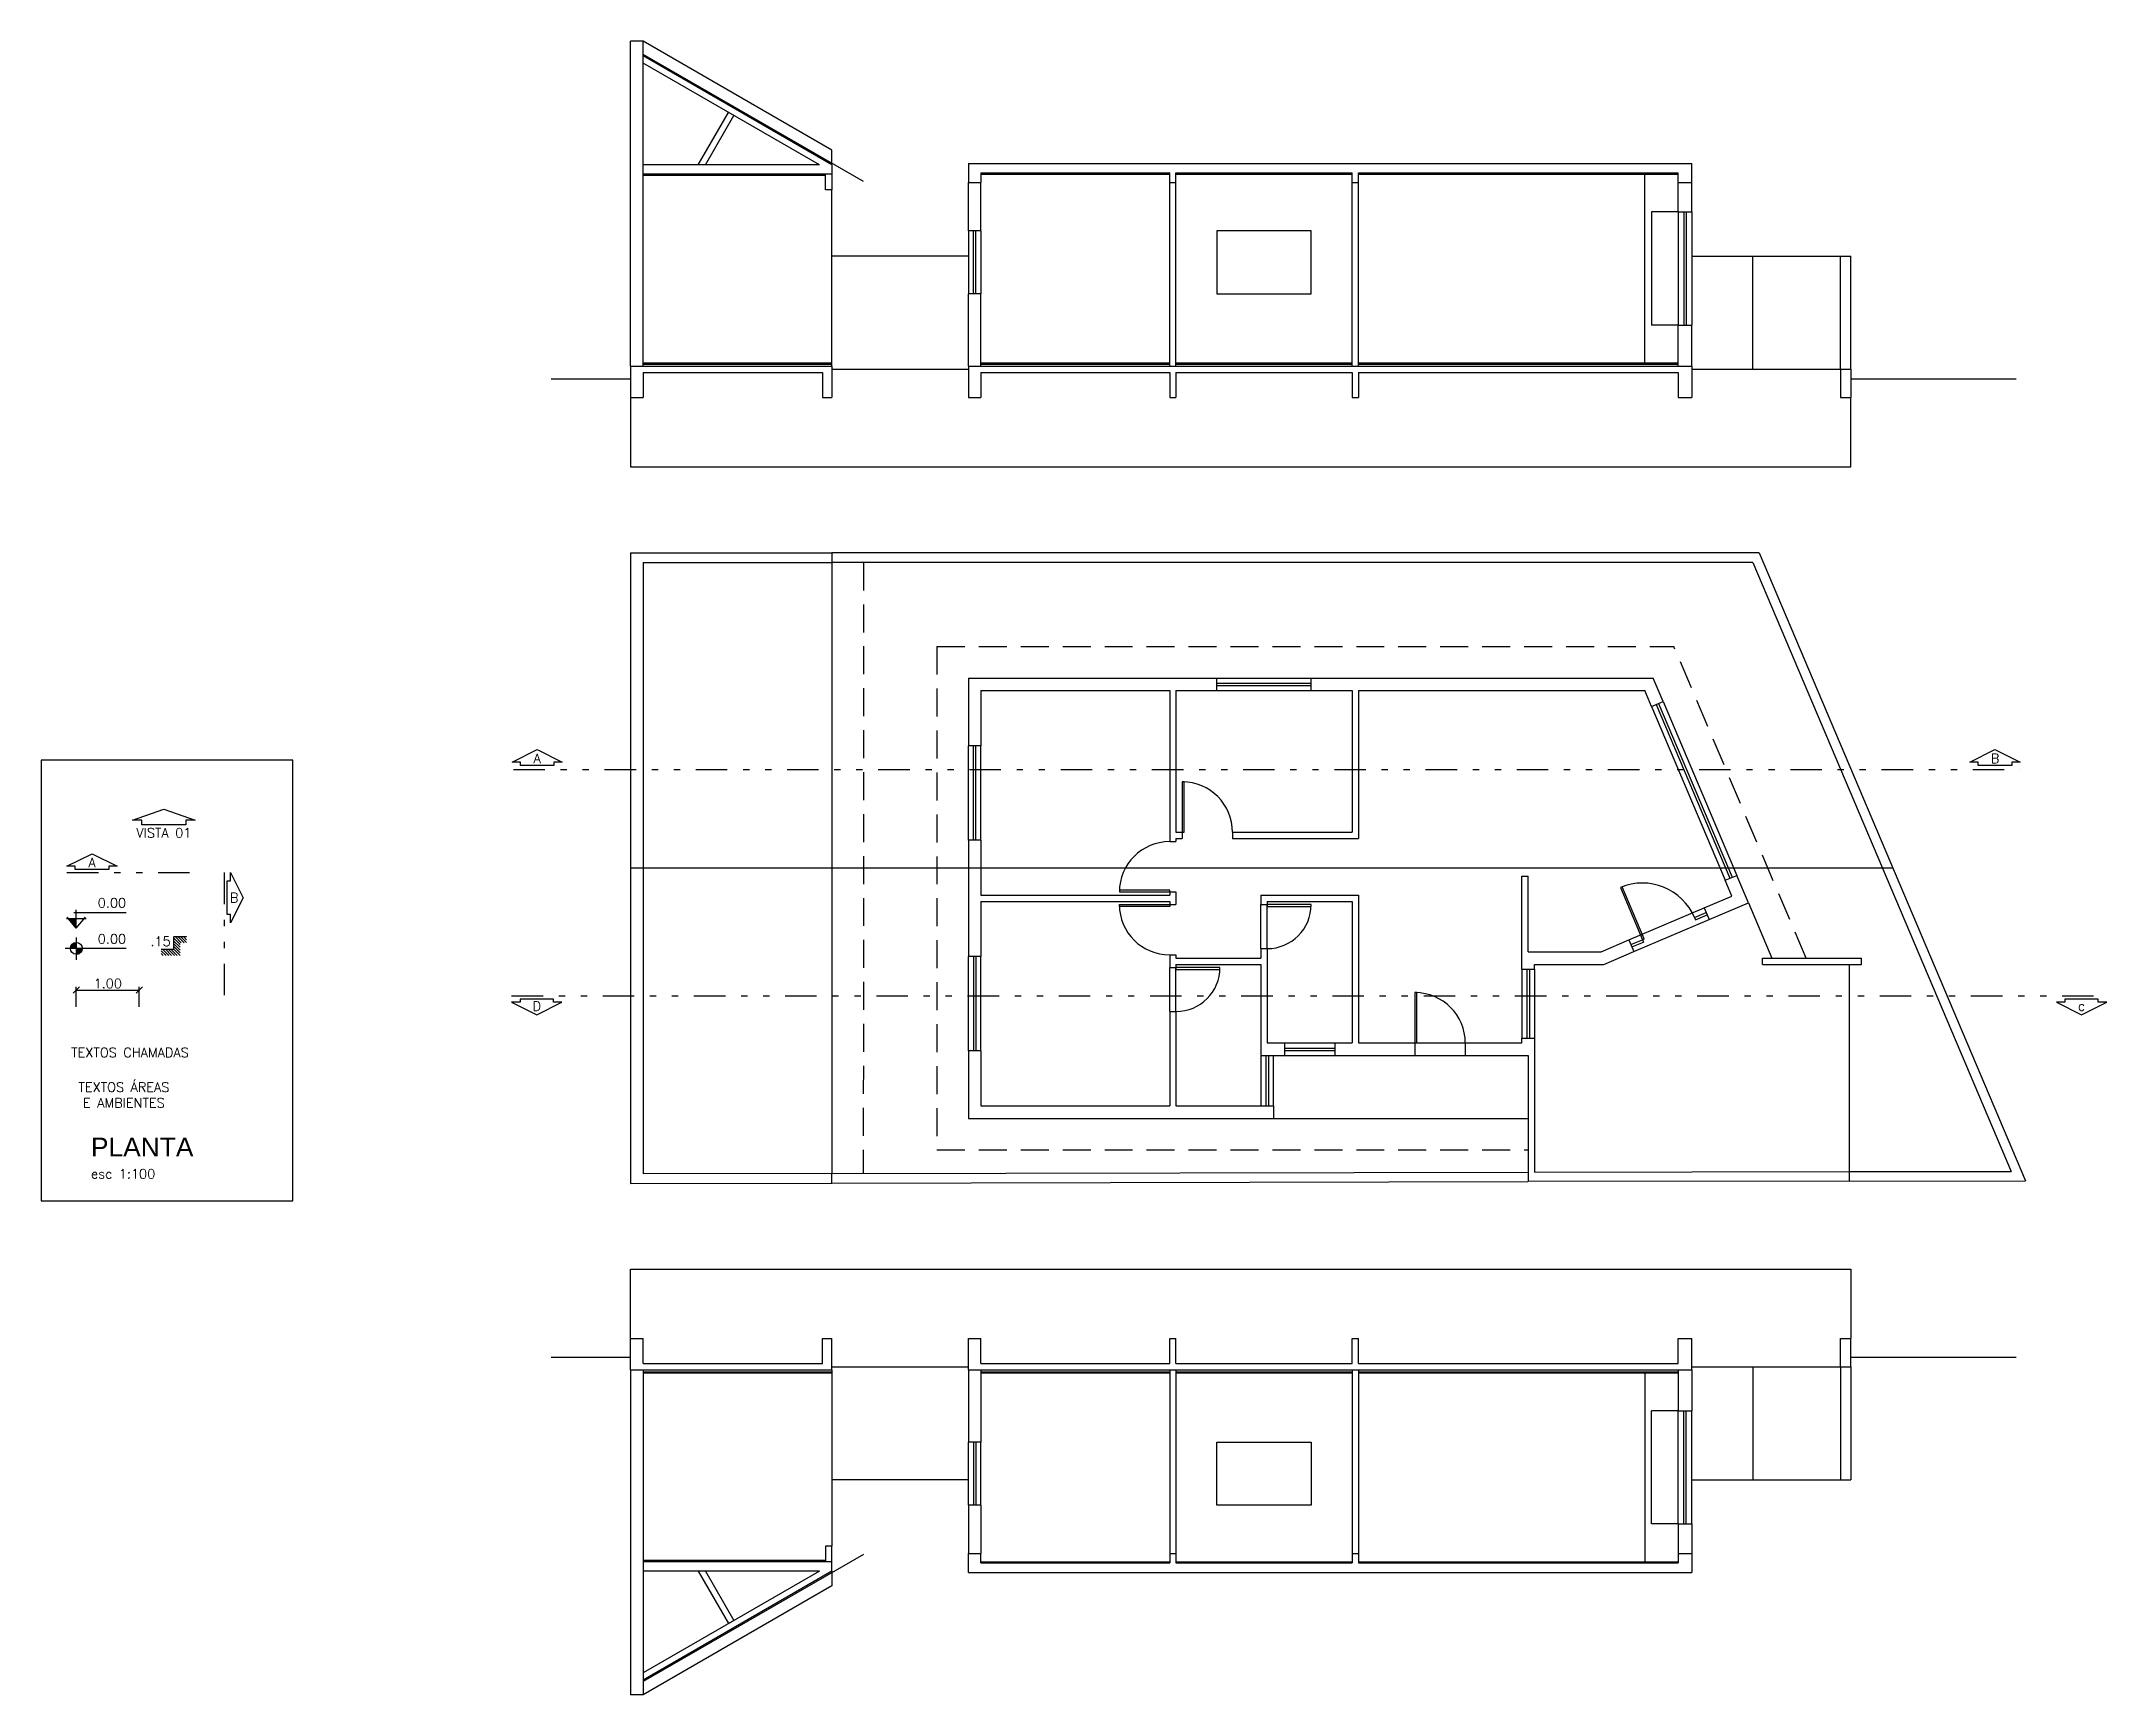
# Model space of a CAD drawing. Header units: metres. Extents: x 594.7 to 627.6, y 541 to 567.3.
import ezdxf

# ---------------------------------------------------------------- set-up
doc = ezdxf.new("R2010")
doc.units = ezdxf.units.M
doc.linetypes.add('DIVIDE', pattern=[1.25, 0.5, -0.25, 0, -0.25, 0, -0.25])
doc.linetypes.add('HIDDEN', pattern=[9.525, 6.35, -3.175])
for name, color, linetype in [('ARQ 01', 1, 'Continuous'), ('ARQ 02', 2, 'Continuous'), ('ARQ ESQ1', 1, 'Continuous'), ('ARQ ESQ2', 2, 'Continuous'), ('ARQ-ALVENARIA', 4, 'Continuous'), ('ARQ-COBERTURA', 17, 'Continuous'), ('ARQ-COTAS', 30, 'Continuous'), ('ARQ-ESQ-01', 1, 'Continuous'), ('ARQ-ESQ-02', 2, 'Continuous'), ('ARQ-ESTRUTURA', 6, 'Continuous'), ('ARQ-LINHA-02', 2, 'Continuous'), ('ARQ-LINHACORTE', 3, 'DIVIDE'), ('ARQ-MURO', 253, 'Continuous'), ('ARQ-NIVEL', 1, 'Continuous'), ('ARQ-PISO', 8, 'Continuous'), ('ARQ-PROJ-01', 1, 'HIDDEN'), ('ARQ-TEXTO2', 2, 'Continuous'), ('ARQ-TEXTO3', 3, 'Continuous'), ('ARQ-TEXTO4', 4, 'Continuous'), ('ARQ-VEGETAÇÃO', 94, 'Continuous')]:
    doc.layers.add(name, color=color, linetype=linetype)
doc.styles.add('ROMANS', font='romans.shx')
doc.dimstyles.new('1-100', dxfattribs={"dimtxt": 0.15, "dimasz": 0.1, "dimexe": 0.05, "dimexo": 0.1, "dimgap": 0.03, "dimtad": 1, "dimzin": 5, "dimdsep": 46, "dimtxsty": 'ROMANS', "dimblk": 'OBLIQUE', "dimcen": 0, "dimclrd": 256, "dimclre": 256, "dimclrt": 2, "dimadec": 0, "dimazin": 0, "dimtfac": 1, "dimtofl": 0, "dimtmove": 2, "dimatfit": 3, "dimfxl": 0.04, "dimtolj": 1, "dimtzin": 1, "dimarcsym": 0})

# ---------------------------------------------------------------- blocks, each defined once
blk = doc.blocks.new('_Oblique')
at = {"color": 0, "linetype": 'ByBlock', "lineweight": -2}
blk.add_line((-0.5, -0.5), (0.5, 0.5), dxfattribs=at)
blk = doc.blocks.new('*D15')
at = {"layer": 'ARQ-COTAS', "lineweight": -2}
for p, q in [((595.281, 551.929), (595.281, 552.248)), ((595.281, 552.198), (596.281, 552.198)), ((596.281, 551.929), (596.281, 552.248))]:
    blk.add_line(p, q, dxfattribs=at)
at = {"layer": 'DEFPOINTS', "color": 0}
for p in [(596.281, 552.198), (595.281, 551.829), (596.281, 551.829)]:
    blk.add_point(p, dxfattribs=at)
at = {"layer": 'ARQ-COTAS', "lineweight": -2, "xscale": 0.1, "yscale": 0.1, "zscale": 0.1, "rotation": 180}
blk.add_blockref('_Oblique', (595.281, 552.198), dxfattribs=at)
at = {"layer": 'ARQ-COTAS', "lineweight": -2, "xscale": 0.1, "yscale": 0.1, "zscale": 0.1}
blk.add_blockref('_Oblique', (596.281, 552.198), dxfattribs=at)
at = {"layer": 'ARQ-COTAS', "color": 2, "insert": (595.781, 552.303), "char_height": 0.15, "attachment_point": 5, "style": 'ROMANS'}
blk.add_mtext('\\A1;1.00', dxfattribs=at)
blk = doc.blocks.new('A$C4D0E081D')
at = {"layer": 'ARQ-NIVEL'}
h = blk.add_hatch(dxfattribs=at)
h.set_pattern_fill('ANSI31', color=8, scale=0.25, angle=90, style=0)
h.set_pattern_definition([(135, (-18.381433, -69.158416), (-0.022097087, -0.022097087), [])])
h.paths.add_polyline_path([(0.4, 0.3), (0.2, 0.3), (0.2, 0.1), (0, 0.1), (0, 0), (0.3, 0), (0.3, 0.2), (0.4, 0.2)])
at = {"layer": 'ARQ-NIVEL', "color": 2}
blk.add_lwpolyline([(0, 0.1), (0.2, 0.1), (0.2, 0.3), (0.4, 0.3)], dxfattribs=at)
blk = doc.blocks.new('nivel planta')
at = {"layer": 'ARQ-NIVEL', "color": 1}
for p, q in [((0, 0), (-0.969, 0)), ((-0.884, 0.007), (-0.791, 0.007)), ((-0.883, 0.015), (-0.791, 0.015)), ((-0.882, 0.023), (-0.791, 0.023)), ((-0.88, 0.03), (-0.791, 0.03)), ((-0.876, 0.038), (-0.791, 0.038)), ((-0.873, 0.046), (-0.791, 0.046)), ((-0.868, 0.054), (-0.791, 0.054)), ((-0.861, 0.062), (-0.791, 0.062)), ((-0.854, 0.069), (-0.791, 0.069)), ((-0.844, 0.077), (-0.791, 0.077)), ((-0.83, 0.085), (-0.791, 0.085)), ((-0.791, 0.174), (-0.791, -0.179)), ((-0.791, -0.001), (-0.697, -0.001)), ((-0.791, -0.009), (-0.698, -0.009)), ((-0.791, -0.016), (-0.699, -0.016)), ((-0.791, -0.024), (-0.7, -0.024)), ((-0.791, -0.032), (-0.703, -0.032)), ((-0.791, -0.04), (-0.706, -0.04)), ((-0.791, -0.048), (-0.71, -0.048)), ((-0.791, -0.056), (-0.715, -0.056)), ((-0.791, -0.063), (-0.722, -0.063)), ((-0.791, -0.071), (-0.73, -0.071)), ((-0.791, -0.079), (-0.74, -0.079)), ((-0.791, -0.087), (-0.755, -0.087))]:
    blk.add_line(p, q, dxfattribs=at)
blk.add_circle((-0.791, 0), 0.0937, dxfattribs=at)
blk = doc.blocks.new('nivel corte')
at = {"color": 1}
for p, q in [((-0.155, 0.15), (0.155, 0.15)), ((0, 0), (-0.144, 0.174)), ((0, 0.141), (-0.117, 0.141)), ((0, 0.131), (-0.109, 0.131)), ((0, 0.122), (-0.101, 0.122)), ((0, 0.113), (-0.093, 0.113)), ((0, 0.103), (-0.086, 0.103)), ((0, 0.094), (-0.078, 0.094)), ((0, 0.084), (-0.07, 0.084)), ((0, 0.075), (-0.062, 0.075)), ((0, 0.066), (-0.054, 0.066)), ((0, 0.056), (-0.047, 0.056)), ((0, 0.047), (-0.039, 0.047)), ((-0.038, 0.249), (0.791, 0.249)), ((0, 0.038), (-0.031, 0.038)), ((0, 0.028), (-0.023, 0.028)), ((0, 0.019), (-0.016, 0.019)), ((0, 0.009), (-0.008, 0.009)), ((0, 0), (0, 0.287)), ((0, 0), (0.144, 0.174))]:
    blk.add_line(p, q, dxfattribs=at)
blk = doc.blocks.new('Porta_Abrir_80_Direita')
at = {"layer": 'ARQ 01'}
blk.add_arc((0, 0), 0.8, 90, 180, dxfattribs=at)
at = {"layer": 'ARQ 02'}
blk.add_lwpolyline([(0, 0), (-0.03, 0), (-0.03, 0.8), (0, 0.8)], close=True, dxfattribs=at)
blk = doc.blocks.new('Porta_Abrir_80_Esquerda')
at = {"layer": 'ARQ 01'}
blk.add_arc((0, 0), 0.8, 0, 90, dxfattribs=at)
at = {"layer": 'ARQ 02'}
blk.add_lwpolyline([(0, 0), (0.03, 0), (0.03, 0.8), (0, 0.8)], close=True, dxfattribs=at)
blk = doc.blocks.new('Porta_Abrir_70_Esquerda')
at = {"layer": 'ARQ ESQ1'}
blk.add_arc((0, 0), 0.7, 360, 90, dxfattribs=at)
at = {"layer": 'ARQ ESQ2'}
blk.add_lwpolyline([(0, 0), (0.03, 0), (0.03, 0.7), (0, 0.7)], close=True, dxfattribs=at)
blk = doc.blocks.new('Porta_Abrir_90_Esquerda')
at = {"layer": 'ARQ 01'}
blk.add_arc((0, 0), 0.9, 0, 90, dxfattribs=at)
at = {"layer": 'ARQ 02'}
blk.add_lwpolyline([(0, 0), (0.03, 0), (0.03, 0.9), (0, 0.9)], close=True, dxfattribs=at)

msp = doc.modelspace()

# ---------------------------------------------------------------- linework, layer by layer
msp.add_lwpolyline([(594.724, 548.85), (598.724, 548.85), (598.724, 555.85), (594.724, 555.85)], close=True)
at = {"layer": 'ARQ ESQ1'}
for p, q in [((620.745, 564.565), (620.322, 564.565)), ((620.322, 564.565), (620.322, 562.765)), ((620.745, 564.565), (620.745, 562.765)), ((620.963, 564.565), (620.963, 562.765)), ((620.745, 562.765), (620.322, 562.765)), ((620.745, 545.512), (620.322, 545.512)), ((620.322, 543.712), (620.322, 545.512)), ((620.745, 543.712), (620.745, 545.512)), ((620.963, 543.712), (620.963, 545.512)), ((620.745, 543.712), (620.322, 543.712))]:
    msp.add_line(p, q, dxfattribs=at)
at = {"layer": 'ARQ ESQ2'}
for p, q in [((620.834, 564.565), (620.834, 562.765)), ((620.874, 564.565), (620.874, 562.765)), ((620.834, 543.712), (620.834, 545.512)), ((620.874, 543.712), (620.874, 545.512))]:
    msp.add_line(p, q, dxfattribs=at)
for points in [[(613.412, 564.265), (613.412, 563.265), (614.912, 563.265), (614.912, 564.265), (613.412, 564.265)], [(613.412, 544.012), (613.412, 545.012), (614.912, 545.012), (614.912, 544.012), (613.412, 544.012)]]:
    msp.add_lwpolyline(points, dxfattribs=at)
at = {"layer": 'ARQ-ALVENARIA'}
for p, q in [((604.093, 562.115), (604.093, 567.278)), ((604.293, 567.278), (604.093, 567.278)), ((604.293, 562.115), (604.293, 567.278)), ((609.462, 564.265), (609.462, 565.035)), ((609.662, 564.265), (609.662, 565.035)), ((612.662, 562.115), (612.662, 565.035)), ((612.762, 562.115), (612.762, 565.035)), ((615.562, 562.115), (615.562, 565.035)), ((615.662, 562.115), (615.662, 565.035)), ((620.745, 564.565), (620.745, 565.035)), ((620.963, 564.565), (620.963, 565.035)), ((620.745, 564.565), (620.963, 564.565)), ((609.662, 564.265), (609.462, 564.265)), ((623.329, 562.065), (623.329, 563.865)), ((623.329, 563.865), (623.492, 563.865)), ((623.492, 562.065), (623.492, 563.865)), ((609.462, 562.115), (609.462, 563.265)), ((609.662, 563.265), (609.462, 563.265)), ((609.662, 562.115), (609.662, 563.265)), ((620.745, 562.115), (620.745, 562.765)), ((620.745, 562.765), (620.963, 562.765)), ((620.963, 562.115), (620.963, 562.765)), ((604.093, 559.145), (604.093, 549.125)), ((604.093, 559.145), (607.293, 559.145)), ((604.293, 558.995), (604.293, 549.275)), ((604.293, 558.995), (607.293, 558.995)), ((607.293, 559.145), (607.293, 558.995)), ((609.462, 557.157), (609.462, 556.082)), ((609.462, 557.157), (613.412, 557.157)), ((609.662, 556.957), (612.662, 556.957)), ((609.662, 556.957), (609.662, 556.082)), ((612.662, 556.957), (612.662, 554.557)), ((612.762, 556.957), (612.762, 554.707)), ((612.762, 556.957), (613.412, 556.957)), ((613.412, 556.957), (613.412, 557.157)), ((614.912, 556.957), (614.912, 557.157)), ((614.912, 557.157), (620.347, 557.157)), ((614.912, 556.957), (615.562, 556.957)), ((615.562, 556.957), (615.562, 554.707)), ((615.662, 556.957), (615.662, 554.607)), ((615.662, 556.957), (620.214, 556.957)), ((620.322, 556.704), (620.214, 556.957)), ((620.506, 556.783), (620.347, 557.157)), ((620.322, 556.704), (620.506, 556.783)), ((609.662, 556.082), (609.462, 556.082)), ((609.662, 554.582), (609.462, 554.582)), ((609.462, 554.582), (609.462, 552.732)), ((609.662, 554.582), (609.662, 553.707)), ((612.762, 554.707), (612.862, 554.707)), ((612.762, 554.607), (612.762, 554.557)), ((612.762, 554.607), (612.862, 554.607)), ((612.862, 554.707), (612.862, 554.607)), ((613.662, 554.707), (613.662, 554.607)), ((613.662, 554.707), (615.562, 554.707)), ((613.662, 554.607), (615.662, 554.607)), ((612.662, 554.557), (612.762, 554.557)), ((618.262, 552.532), (618.262, 554.007)), ((618.262, 554.007), (618.362, 554.007)), ((618.362, 552.807), (618.362, 554.007)), ((621.494, 553.943), (621.678, 554.021)), ((621.601, 553.69), (621.494, 553.943)), ((621.863, 553.584), (621.678, 554.021)), ((609.662, 553.707), (612.662, 553.707)), ((609.662, 553.607), (612.662, 553.607)), ((609.662, 553.607), (609.662, 552.732)), ((612.662, 553.757), (612.762, 553.757)), ((612.662, 553.757), (612.662, 553.707)), ((612.662, 553.607), (612.662, 553.557)), ((612.762, 553.757), (612.762, 553.557)), ((614.112, 553.707), (615.662, 553.707)), ((614.112, 553.707), (614.112, 553.557)), ((614.212, 553.607), (615.562, 553.607)), ((614.212, 553.607), (614.212, 553.557)), ((615.562, 553.607), (615.562, 551.357)), ((615.662, 553.707), (615.662, 551.357)), ((621.16, 553.503), (621.601, 553.69)), ((621.238, 553.319), (621.863, 553.584)), ((612.662, 553.557), (612.762, 553.557)), ((614.112, 553.557), (614.212, 553.557)), ((621.16, 553.503), (621.238, 553.319)), ((619.521, 552.807), (619.963, 552.995)), ((619.963, 552.995), (620.041, 552.811)), ((609.662, 552.732), (609.462, 552.732)), ((612.662, 552.757), (612.762, 552.757)), ((612.662, 552.757), (612.662, 552.557)), ((612.762, 552.757), (612.762, 552.707)), ((612.762, 552.707), (614.112, 552.707)), ((612.762, 552.607), (614.112, 552.607)), ((612.762, 552.607), (612.762, 552.557)), ((614.112, 552.857), (614.212, 552.857)), ((614.112, 552.857), (614.112, 552.707)), ((614.112, 552.607), (614.112, 551.157)), ((614.212, 552.857), (614.212, 551.357)), ((618.362, 552.807), (619.521, 552.807)), ((618.462, 552.607), (619.562, 552.607)), ((618.462, 552.532), (618.462, 552.607)), ((619.562, 552.607), (620.041, 552.811)), ((622.084, 552.707), (623.662, 552.707)), ((622.084, 552.607), (622.084, 552.707)), ((622.084, 552.607), (623.662, 552.607)), ((623.662, 552.607), (623.662, 552.707)), ((612.662, 552.557), (612.762, 552.557)), ((618.262, 552.532), (618.462, 552.532)), ((612.662, 551.857), (612.762, 551.857)), ((612.662, 551.857), (612.662, 550.357)), ((612.762, 551.857), (612.762, 550.357)), ((614.212, 551.357), (614.487, 551.357)), ((614.487, 551.357), (614.487, 551.157)), ((615.287, 551.357), (615.287, 551.157)), ((615.287, 551.357), (615.562, 551.357)), ((615.662, 551.357), (616.562, 551.357)), ((616.562, 551.357), (616.562, 551.157)), ((617.362, 551.357), (617.362, 551.157)), ((617.362, 551.357), (618.262, 551.357)), ((618.262, 551.432), (618.462, 551.432)), ((618.262, 551.357), (618.262, 551.432)), ((618.462, 551.432), (618.462, 549.303)), ((609.662, 551.232), (609.462, 551.232)), ((609.462, 551.232), (609.462, 550.157)), ((609.662, 551.232), (609.662, 550.357)), ((614.112, 551.157), (614.487, 551.157)), ((615.287, 551.157), (616.562, 551.157)), ((617.362, 551.157), (618.362, 551.157)), ((618.362, 551.157), (618.362, 549.153)), ((609.662, 550.357), (612.662, 550.357)), ((612.762, 550.357), (614.312, 550.357)), ((614.312, 550.357), (614.312, 550.157)), ((609.462, 550.157), (614.312, 550.157)), ((618.462, 549.303), (623.462, 549.312)), ((623.462, 549.312), (623.463, 549.162)), ((604.093, 549.125), (607.292, 549.131)), ((607.292, 549.281), (604.293, 549.275)), ((607.292, 549.131), (607.292, 549.281)), ((623.463, 549.162), (618.362, 549.153)), ((604.093, 546.162), (604.093, 540.999)), ((604.293, 546.162), (604.293, 540.999)), ((609.462, 546.162), (609.462, 545.012)), ((609.662, 546.162), (609.662, 545.012)), ((612.662, 546.162), (612.662, 543.242)), ((612.762, 546.162), (612.762, 543.242)), ((615.562, 546.162), (615.562, 543.242)), ((615.662, 546.162), (615.662, 543.242)), ((620.745, 546.162), (620.745, 545.512)), ((620.963, 546.162), (620.963, 545.512)), ((623.329, 546.212), (623.329, 544.412)), ((623.492, 546.212), (623.492, 544.412)), ((620.745, 545.512), (620.963, 545.512)), ((609.662, 545.012), (609.462, 545.012)), ((623.329, 544.412), (623.492, 544.412)), ((609.662, 544.012), (609.462, 544.012)), ((609.462, 544.012), (609.462, 543.242)), ((609.662, 544.012), (609.662, 543.242)), ((620.745, 543.712), (620.963, 543.712)), ((620.745, 543.712), (620.745, 543.242)), ((620.963, 543.712), (620.963, 543.242)), ((604.293, 540.999), (604.093, 540.999))]:
    msp.add_line(p, q, dxfattribs=at)
at = {"layer": 'ARQ-COBERTURA'}
for p, q in [((607.793, 565.049), (604.293, 567.07)), ((607.793, 543.227), (604.293, 541.207))]:
    msp.add_line(p, q, dxfattribs=at)
at = {"layer": 'ARQ-ESQ-01'}
for p, q in [((609.462, 564.265), (609.462, 563.265)), ((609.662, 564.265), (609.662, 563.265)), ((613.412, 557.157), (614.912, 557.157)), ((613.412, 556.957), (614.912, 556.957)), ((620.322, 556.704), (621.494, 553.943)), ((620.506, 556.783), (621.678, 554.021)), ((609.462, 554.582), (609.462, 556.082)), ((609.662, 554.582), (609.662, 556.082)), ((609.462, 551.232), (609.462, 552.732)), ((609.662, 551.232), (609.662, 552.732)), ((618.262, 552.532), (618.262, 551.432)), ((618.462, 552.532), (618.462, 551.432)), ((614.487, 551.357), (615.287, 551.357)), ((614.112, 551.157), (614.112, 550.357)), ((614.312, 550.357), (614.312, 551.157)), ((614.487, 551.157), (615.287, 551.157)), ((609.462, 544.012), (609.462, 545.012)), ((609.662, 544.012), (609.662, 545.012))]:
    msp.add_line(p, q, dxfattribs=at)
at = {"layer": 'ARQ-ESQ-02'}
for p, q in [((609.542, 563.265), (609.542, 564.265)), ((609.582, 563.265), (609.582, 564.265)), ((613.412, 557.077), (614.912, 557.077)), ((613.412, 557.037), (614.912, 557.037)), ((620.395, 556.736), (621.568, 553.974)), ((620.432, 556.751), (621.604, 553.99)), ((609.542, 554.582), (609.542, 556.082)), ((609.582, 554.582), (609.582, 556.082)), ((621.007, 553.351), (621.191, 553.429)), ((621.007, 553.351), (621.022, 553.314)), ((621.022, 553.314), (621.207, 553.392)), ((619.994, 552.921), (620.178, 552.999)), ((620.01, 552.884), (620.194, 552.962)), ((620.178, 552.999), (620.194, 552.962)), ((609.542, 552.732), (609.542, 551.232)), ((609.582, 552.732), (609.582, 551.232)), ((618.342, 552.532), (618.342, 551.432)), ((618.382, 552.532), (618.382, 551.432)), ((614.192, 551.157), (614.192, 550.357)), ((614.232, 551.157), (614.232, 550.357)), ((614.487, 551.277), (615.287, 551.277)), ((614.487, 551.237), (615.287, 551.237)), ((609.542, 545.012), (609.542, 544.012)), ((609.582, 545.012), (609.582, 544.012))]:
    msp.add_line(p, q, dxfattribs=at)
at = {"layer": 'ARQ-ESTRUTURA'}
for p, q in [((609.462, 565.335), (620.963, 565.335)), ((609.462, 565.335), (609.462, 565.035)), ((609.662, 565.185), (612.662, 565.185)), ((609.662, 565.185), (609.662, 565.035)), ((612.662, 565.035), (612.662, 565.185)), ((612.762, 565.035), (612.762, 565.185)), ((612.762, 565.185), (615.562, 565.185)), ((615.562, 565.035), (615.562, 565.185)), ((615.662, 565.035), (615.662, 565.185)), ((615.662, 565.185), (620.745, 565.185)), ((620.745, 565.035), (620.745, 565.185)), ((620.963, 565.035), (620.963, 565.335)), ((609.462, 565.035), (609.662, 565.035)), ((612.662, 565.035), (612.762, 565.035)), ((615.562, 565.035), (615.662, 565.035)), ((620.745, 565.035), (620.963, 565.035)), ((604.093, 562.115), (607.293, 562.115)), ((604.093, 562.115), (604.093, 561.615)), ((607.293, 562.115), (607.293, 561.615)), ((609.462, 562.115), (620.963, 562.115)), ((609.462, 562.115), (609.462, 561.615)), ((620.963, 562.115), (620.963, 561.615)), ((604.293, 562.015), (607.143, 562.015)), ((604.293, 562.015), (604.293, 561.615)), ((607.143, 562.015), (607.143, 561.615)), ((609.662, 562.015), (612.662, 562.015)), ((609.662, 562.015), (609.662, 561.615)), ((612.662, 562.015), (612.662, 561.615)), ((612.762, 562.015), (615.562, 562.015)), ((612.762, 562.015), (612.762, 561.615)), ((615.562, 562.015), (615.562, 561.615)), ((615.662, 562.015), (615.662, 561.615)), ((615.662, 562.015), (620.745, 562.015)), ((620.745, 562.015), (620.745, 561.615)), ((623.329, 562.065), (623.329, 561.615)), ((623.329, 562.065), (623.492, 562.065)), ((623.492, 562.065), (623.492, 561.615)), ((604.093, 561.615), (604.293, 561.615)), ((607.143, 561.615), (607.293, 561.615)), ((609.462, 561.615), (609.662, 561.615)), ((612.662, 561.615), (612.762, 561.615)), ((615.562, 561.615), (615.662, 561.615)), ((620.745, 561.615), (620.963, 561.615)), ((623.329, 561.615), (623.492, 561.615)), ((604.093, 546.162), (604.093, 546.662)), ((604.093, 546.662), (604.293, 546.662)), ((604.293, 546.262), (604.293, 546.662)), ((607.143, 546.262), (607.143, 546.662)), ((607.143, 546.662), (607.293, 546.662)), ((607.293, 546.162), (607.293, 546.662)), ((609.462, 546.162), (609.462, 546.662)), ((609.462, 546.662), (609.662, 546.662)), ((609.662, 546.262), (609.662, 546.662)), ((612.662, 546.262), (612.662, 546.662)), ((612.662, 546.662), (612.762, 546.662)), ((612.762, 546.262), (612.762, 546.662)), ((615.562, 546.262), (615.562, 546.662)), ((615.562, 546.662), (615.662, 546.662)), ((615.662, 546.262), (615.662, 546.662)), ((620.745, 546.262), (620.745, 546.662)), ((620.745, 546.662), (620.963, 546.662)), ((620.963, 546.162), (620.963, 546.662)), ((623.329, 546.212), (623.329, 546.662)), ((623.329, 546.662), (623.492, 546.662)), ((623.492, 546.212), (623.492, 546.662)), ((604.093, 546.162), (607.293, 546.162)), ((604.293, 546.262), (607.143, 546.262)), ((609.462, 546.162), (620.963, 546.162)), ((609.662, 546.262), (612.662, 546.262)), ((612.762, 546.262), (615.562, 546.262)), ((615.662, 546.262), (620.745, 546.262)), ((623.329, 546.212), (623.492, 546.212)), ((609.462, 543.242), (609.662, 543.242)), ((609.462, 542.942), (609.462, 543.242)), ((609.662, 543.092), (609.662, 543.242)), ((609.662, 543.092), (612.662, 543.092)), ((612.662, 543.242), (612.762, 543.242)), ((612.662, 543.242), (612.662, 543.092)), ((612.762, 543.242), (612.762, 543.092)), ((612.762, 543.092), (615.562, 543.092)), ((615.562, 543.242), (615.662, 543.242)), ((615.562, 543.242), (615.562, 543.092)), ((615.662, 543.242), (615.662, 543.092)), ((615.662, 543.092), (620.745, 543.092)), ((620.745, 543.242), (620.963, 543.242)), ((620.745, 543.242), (620.745, 543.092)), ((620.963, 543.242), (620.963, 542.942)), ((609.462, 542.942), (620.963, 542.942))]:
    msp.add_line(p, q, dxfattribs=at)
at = {"layer": 'ARQ-LINHA-02'}
for p, q in [((607.293, 565.315), (604.293, 567.047)), ((607.093, 565.315), (604.293, 566.931)), ((605.168, 565.315), (605.649, 566.148)), ((605.284, 565.315), (605.736, 566.098)), ((607.093, 565.315), (604.293, 565.315)), ((607.293, 565.165), (604.293, 565.165)), ((607.293, 565.315), (607.293, 565.165)), ((604.093, 561.615), (604.093, 560.512)), ((623.492, 560.512), (623.492, 561.615)), ((604.093, 560.512), (623.492, 560.512)), ((624.158, 554.138), (604.093, 554.138)), ((604.093, 546.662), (604.093, 547.764)), ((604.093, 547.764), (623.492, 547.764)), ((623.492, 547.764), (623.492, 546.662)), ((607.293, 543.112), (604.293, 543.112)), ((607.293, 542.962), (607.293, 543.112)), ((607.093, 542.962), (604.293, 542.962)), ((607.293, 542.962), (604.293, 541.23)), ((607.093, 542.962), (604.293, 541.345)), ((605.168, 542.962), (605.649, 542.129)), ((605.284, 542.962), (605.736, 542.179))]:
    msp.add_line(p, q, dxfattribs=at)
for points in [[(607.293, 565.165), (607.293, 564.915), (607.193, 564.915), (607.193, 565.165)], [(607.293, 543.112), (607.293, 543.362), (607.193, 543.362), (607.193, 543.112)]]:
    msp.add_lwpolyline(points, dxfattribs=at)
at = {"layer": 'ARQ-LINHACORTE'}
for p, q in [((602.23, 555.706), (626.184, 555.706)), ((595.131, 554.066), (597.131, 554.066)), ((597.631, 554.066), (597.631, 552.066)), ((602.2, 552.107), (627.557, 552.107))]:
    msp.add_line(p, q, dxfattribs=at)
at = {"layer": 'ARQ-LINHACORTE', "linetype": 'ByBlock'}
for points in [[(602.873, 555.77), (602.34, 555.77), (602.34, 555.82), (602.207, 555.82), (602.607, 556.02), (603.007, 555.82), (602.873, 555.82), (602.873, 555.77)], [(626.049, 555.77), (625.516, 555.77), (625.516, 555.82), (625.382, 555.82), (625.782, 556.02), (626.182, 555.82), (626.049, 555.82), (626.049, 555.77)], [(597.022, 554.823), (596.322, 554.823), (596.322, 554.898), (596.172, 554.898), (596.672, 555.073), (597.172, 554.898), (597.022, 554.898), (597.022, 554.823)], [(595.797, 554.116), (595.264, 554.116), (595.264, 554.166), (595.131, 554.166), (595.531, 554.366), (595.931, 554.166), (595.797, 554.166), (595.797, 554.116)], [(597.681, 553.399), (597.681, 553.933), (597.731, 553.933), (597.731, 554.066), (597.931, 553.666), (597.731, 553.266), (597.731, 553.399), (597.681, 553.399)], [(602.868, 552.054), (602.335, 552.054), (602.335, 552.004), (602.201, 552.004), (602.601, 551.804), (603.001, 552.004), (602.868, 552.004), (602.868, 552.054)], [(627.425, 552.054), (626.891, 552.054), (626.891, 552.004), (626.758, 552.004), (627.158, 551.804), (627.558, 552.004), (627.425, 552.004), (627.425, 552.054)]]:
    msp.add_lwpolyline(points, dxfattribs=at)
at = {"layer": 'ARQ-MURO'}
for p, q in [((607.293, 565.546), (604.293, 567.278)), ((607.293, 565.315), (607.293, 565.546)), ((620.214, 562.165), (620.214, 565.165)), ((607.293, 562.115), (607.293, 564.915)), ((609.462, 563.865), (607.293, 563.865)), ((620.963, 563.865), (623.329, 563.865)), ((621.933, 562.065), (621.933, 563.865)), ((607.293, 546.162), (607.293, 543.362)), ((620.214, 546.112), (620.214, 543.112)), ((621.933, 546.212), (621.933, 544.412)), ((609.462, 544.412), (607.293, 544.412)), ((620.963, 544.412), (623.329, 544.412)), ((607.293, 542.962), (607.293, 542.731)), ((607.293, 542.731), (604.293, 540.999))]:
    msp.add_line(p, q, dxfattribs=at)
at = {"layer": 'ARQ-PISO'}
for p, q in [((607.193, 565.145), (604.293, 565.145)), ((609.662, 565.165), (612.662, 565.165)), ((612.762, 565.165), (615.562, 565.165)), ((615.662, 565.165), (620.745, 565.165)), ((604.293, 562.165), (607.293, 562.165)), ((604.293, 562.145), (607.293, 562.145)), ((609.662, 562.165), (612.662, 562.165)), ((609.662, 562.145), (612.662, 562.145)), ((612.762, 562.165), (615.562, 562.165)), ((612.762, 562.165), (615.562, 562.165)), ((612.762, 562.145), (615.562, 562.145)), ((615.662, 562.165), (620.745, 562.165)), ((615.662, 562.145), (620.745, 562.145)), ((623.492, 561.915), (626.119, 561.915)), ((607.293, 558.995), (607.292, 549.281)), ((622.033, 559.145), (607.293, 559.145)), ((621.933, 558.995), (607.293, 558.995)), ((621.933, 558.995), (626.042, 549.316)), ((622.033, 559.145), (626.268, 549.167)), ((621.863, 553.584), (622.236, 552.707)), ((614.112, 552.857), (614.112, 553.557)), ((614.212, 552.857), (614.212, 553.557)), ((619.963, 552.995), (621.16, 553.503)), ((620.041, 552.811), (621.238, 553.319)), ((623.462, 552.607), (623.462, 549.312)), ((612.662, 551.857), (612.662, 552.557)), ((612.762, 551.857), (612.762, 552.557)), ((616.562, 551.357), (617.362, 551.357)), ((616.562, 551.157), (617.362, 551.157)), ((614.312, 550.157), (618.362, 550.157)), ((623.462, 549.312), (626.042, 549.316)), ((604.092, 549.275), (604.093, 549.275)), ((604.243, 549.125), (604.243, 549.125)), ((607.292, 549.281), (618.362, 549.302)), ((607.292, 549.131), (618.362, 549.153)), ((623.463, 549.162), (626.268, 549.167)), ((623.492, 546.362), (626.119, 546.362)), ((604.293, 546.132), (607.293, 546.132)), ((604.293, 546.112), (607.293, 546.112)), ((609.662, 546.132), (612.662, 546.132)), ((609.662, 546.112), (612.662, 546.112)), ((612.762, 546.132), (615.562, 546.132)), ((612.762, 546.112), (615.562, 546.112)), ((612.762, 546.112), (615.562, 546.112)), ((615.662, 546.132), (620.745, 546.132)), ((615.662, 546.112), (620.745, 546.112)), ((607.193, 543.132), (604.293, 543.132)), ((609.662, 543.112), (612.662, 543.112)), ((612.762, 543.112), (615.562, 543.112)), ((615.662, 543.112), (620.745, 543.112))]:
    msp.add_line(p, q, dxfattribs=at)
at = {"layer": 'ARQ-PROJ-01', "ltscale": 0.07}
for p, q in [((607.793, 558.995), (607.792, 549.281)), ((608.962, 557.657), (608.962, 549.657)), ((608.962, 557.657), (620.678, 557.657)), ((622.779, 552.707), (620.678, 557.657)), ((608.962, 549.657), (618.362, 549.657))]:
    msp.add_line(p, q, dxfattribs=at)
at = {"layer": 'ARQ-VEGETAÇÃO'}
for p, q in [((602.829, 561.915), (604.093, 561.915)), ((607.293, 562.065), (609.462, 562.065)), ((620.963, 562.065), (623.329, 562.065)), ((602.829, 546.362), (604.093, 546.362)), ((607.293, 546.212), (609.462, 546.212)), ((620.963, 546.212), (623.329, 546.212))]:
    msp.add_line(p, q, dxfattribs=at)

# ---------------------------------------------------------------- block references
at = {"layer": 'ARQ-ESQ-02'}
for p in [(612.862, 554.707), (616.562, 551.357)]:
    msp.add_blockref('Porta_Abrir_80_Esquerda', p, dxfattribs=at)
for name, p, rotation in [('Porta_Abrir_80_Esquerda', (612.662, 553.757), 90), ('Porta_Abrir_90_Esquerda', (620.178, 552.999), 23.0000000000175), ('Porta_Abrir_80_Direita', (612.662, 553.557), 90), ('Porta_Abrir_70_Esquerda', (614.212, 553.557), 269.9999999999847), ('Porta_Abrir_70_Esquerda', (612.762, 552.557), 270)]:
    msp.add_blockref(name, p, dxfattribs=dict(at, rotation=rotation))
at = {"layer": 'ARQ-NIVEL'}
for name, p in [('nivel corte', (595.281, 553.184)), ('nivel planta', (596.071, 552.86)), ('A$C4D0E081D', (596.631, 552.747))]:
    msp.add_blockref(name, p, dxfattribs=at)

# ---------------------------------------------------------------- texts
at = {"layer": 'ARQ-LINHACORTE', "color": 2, "char_height": 0.15, "style": 'ROMANS'}
for s, insert, attachment_point in [('A', (602.607, 555.88), 5), ('{B}', (625.782, 555.88), 5), ('VISTA 01', (596.672, 554.773), 2), ('A', (595.531, 554.226), 5), ('B', (597.791, 553.666), 5), ('{D}', (602.601, 551.944), 5), ('{c}', (627.158, 551.944), 5)]:
    msp.add_mtext(s, dxfattribs=dict(at, insert=insert, attachment_point=attachment_point))
at = {"layer": 'ARQ-NIVEL', "color": 2, "char_height": 0.15, "attachment_point": 9, "style": 'ROMANS'}
for s, insert in [('0.00', (596.072, 553.509)), ('0.00', (596.072, 552.936)), ('.15', (596.781, 552.897))]:
    msp.add_mtext(s, dxfattribs=dict(at, insert=insert))
at = {"layer": 'ARQ-TEXTO2', "insert": (595.198, 551.281), "char_height": 0.15, "attachment_point": 1, "style": 'ROMANS'}
msp.add_mtext('TEXTOS CHAMADAS', dxfattribs=at)
at = {"layer": 'ARQ-TEXTO3', "insert": (596.037, 550.53), "char_height": 0.15, "attachment_point": 5, "style": 'ROMANS'}
msp.add_mtext('TEXTOS ÁREAS\\PE AMBIENTES', dxfattribs=at)
at = {"layer": 'ARQ-TEXTO4', "insert": (595.513, 549.853), "char_height": 0.15, "attachment_point": 1, "style": 'ROMANS'}
msp.add_mtext('{\\fArial|b0|i0|c238|p34;\\H2x;\\C4;PLANTA\\Fromans|c0;\\H0.6668x;\\P\\H0.7499x;\\C2;esc 1:100}', dxfattribs=at)

# ---------------------------------------------------------------- dimensions: what is measured, and where the dimension line sits
at = {"layer": 'ARQ-COTAS'}
dim = msp.add_linear_dim(base=(596.281, 552.198), p1=(595.281, 551.829), p2=(596.281, 551.829), dimstyle='1-100', dxfattribs=at)
dim.commit()
dim.dimension.update_dxf_attribs({"geometry": '*D15', "text_midpoint": (595.781, 552.303)})

doc.saveas('drawing.dxf')
